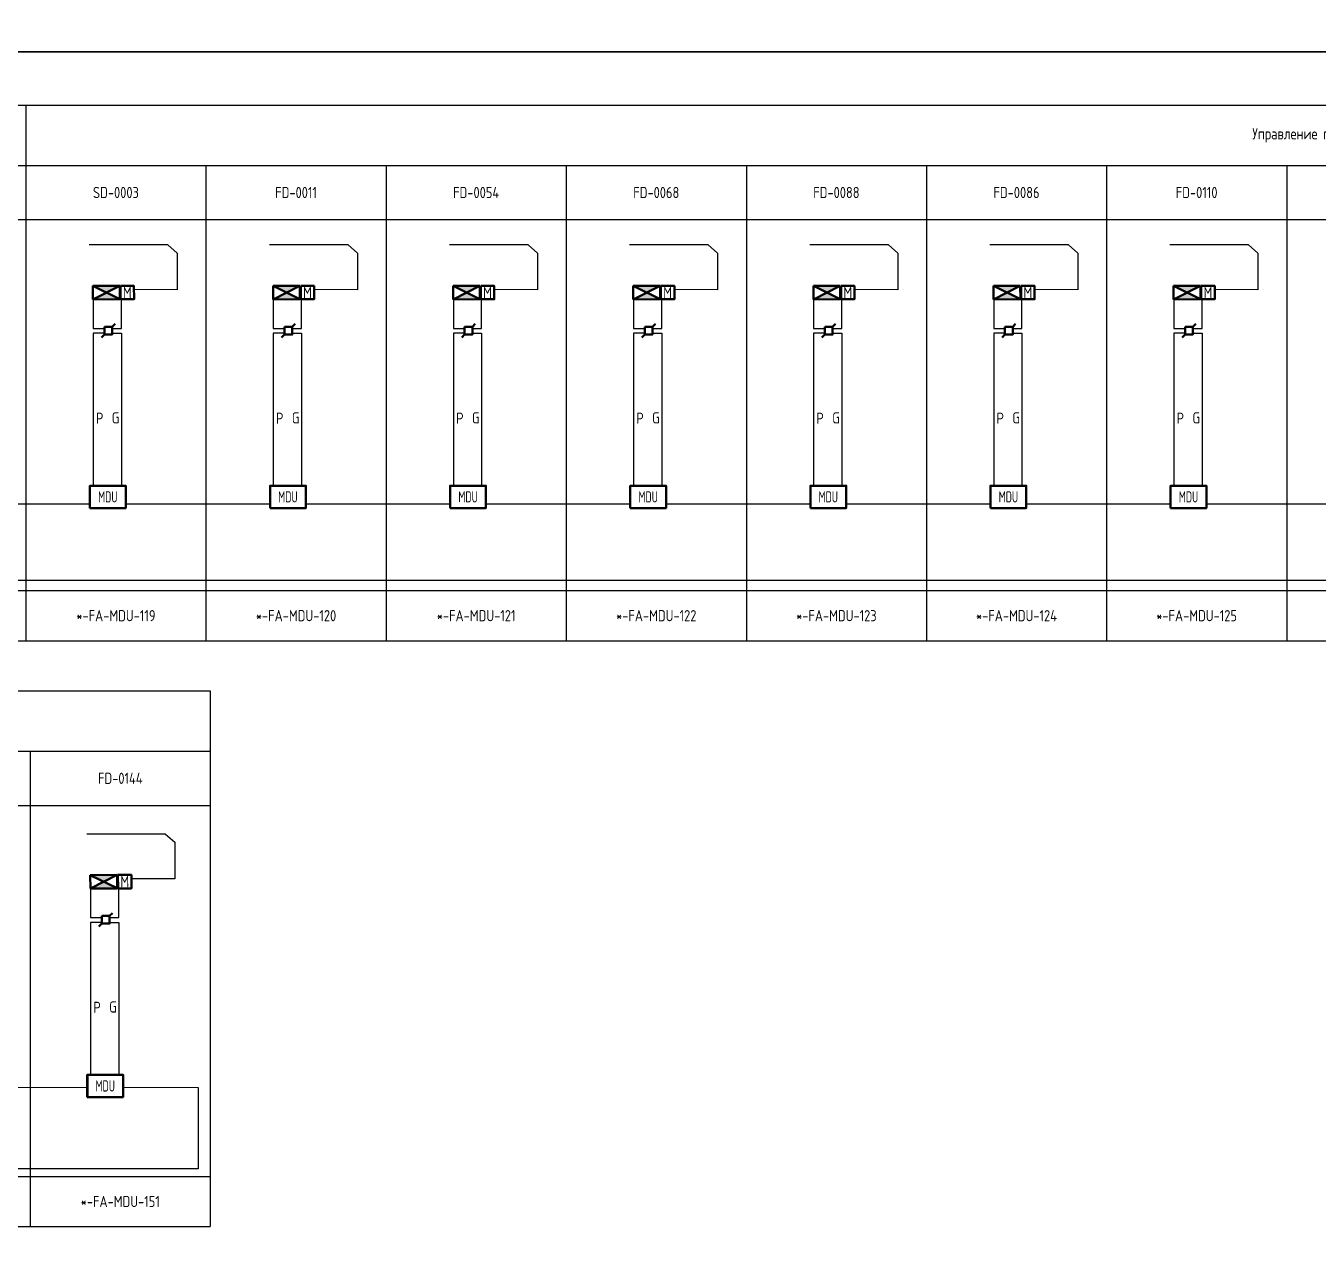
# Model space of a CAD drawing. Header units: millimetres. Extents: x 127230 to 906013, y -355313 to -209225.
# Drawn here: x 293270 to 322125, y -312092 to -284653 of the extents above; entities that cross this region are included whole.
import ezdxf
from ezdxf.enums import TextEntityAlignment as Align

# ---------------------------------------------------------------- set-up
doc = ezdxf.new("R2018")
doc.units = ezdxf.units.MM
doc.linetypes.add('Cплошная', pattern=[0])
for name, color, linetype, lineweight in [('14', 250, 'Continuous', 0), ('GM_кабель_СПС', 6, 'Continuous', 25), ('АТ_ПС_ИП_025', 1, 'Continuous', 25), ('АТ_ПС_ППКП_025', 5, 'Continuous', 25), ('АТ_ПС_Текст_025', 7, 'Continuous', 25), ('АТ_ПС_Трасса_100', 1, 'Continuous', 100)]:
    doc.layers.add(name, color=color, linetype=linetype, lineweight=lineweight)
doc.layers.add('ПС2', color=230, linetype='Continuous')
doc.styles.add('GLE_OASR_TextStyle', font='GOST2304A.ttf')
doc.styles.get("Standard").update_dxf_attribs({"font": 'gost_0.ttf'})
doc.styles.add('ГОСТ 2.304', font='CS_Gost2304.shx', dxfattribs={"width": 0.8})
doc.styles.add('Текст Т', font='isocpeur.ttf')

# ---------------------------------------------------------------- blocks, each defined once
blk = doc.blocks.new('*U53')
at = {"color": 0, "lineweight": 30, "width": 1.001, "flags": 104}
blk.add_attdef('ТЕКСТ1', text='', height=2.5, dxfattribs=at).set_placement((0.55, 3.27), align=Align.TOP_LEFT)
at = {"color": 0, "lineweight": 0}
blk.add_wipeout([(0, 4.3), (16.02, 4.3), (16.02, 0), (0, 0)], dxfattribs=at)
blk = doc.blocks.new('*U54')
at = {"color": 0, "lineweight": 30, "width": 1.001, "flags": 104}
blk.add_attdef('ТЕКСТ1', text='', height=2.5, dxfattribs=at).set_placement((0.55, 3.27), align=Align.TOP_LEFT)
at = {"color": 0, "lineweight": 0}
blk.add_wipeout([(0, 4.3), (21.07, 4.3), (21.07, 0), (0, 0)], dxfattribs=at)
blk = doc.blocks.new('*U49')
at = {"linetype": 'Continuous', "lineweight": 25}
blk.add_wipeout([(-1.5, -1.5), (-1.5, 1.5), (1.5, 1.5), (1.5, -1.5)], dxfattribs=at)
at = {"color": 0, "linetype": 'Continuous', "lineweight": -2}
for p, q in [((1.5, 1.5), (2.63, 2.63)), ((-1.5, -1.5), (-2.63, -2.63))]:
    blk.add_line(p, q, dxfattribs=at)
blk.add_lwpolyline([(-1.5, 1.5), (1.5, 1.5), (1.5, -1.5), (-1.5, -1.5)], close=True, dxfattribs=at)
blk = doc.blocks.new('*U52')
at = {"linetype": 'Continuous', "lineweight": -2}
h = blk.add_hatch(color=0, dxfattribs=at)
h.dxf.hatch_style = 1
h.paths.add_polyline_path([(-6, 2.97), (-2.98, 1.48), (0, 2.97)])
h.paths.add_polyline_path([(-2.98, 1.48), (-6, -0.03), (0, -0.03), (0, 0)])
at = {"color": 0, "linetype": 'Continuous', "lineweight": -2}
for p, q in [((-6, -0.03), (-6, 2.97)), ((0, 2.97), (-6, 2.97)), ((-6, 2.97), (0, 0)), ((-6, -0.03), (0, 2.97)), ((0, -0.03), (0, 2.97)), ((0, 1.47), (0.18, 1.47)), ((-6, -0.03), (0, -0.03))]:
    blk.add_line(p, q, dxfattribs=at)
blk.add_lwpolyline([(0.18, 2.97), (3.18, 2.97), (3.18, -0.03), (0.18, -0.03)], close=True, dxfattribs=at)
at = {"color": 0, "linetype": 'Continuous', "lineweight": -2, "style": 'GLE_OASR_TextStyle'}
blk.add_text('М', height=2.5, dxfattribs=at).set_placement((1.68, 1.47), align=Align.MIDDLE_CENTER)
blk = doc.blocks.new('*U51')
at = {"color": 0, "linetype": 'Continuous', "lineweight": -2}
blk.add_lwpolyline([(-8, -0.03), (0, -0.03), (0, 4.97), (-8, 4.97)], close=True, dxfattribs=at)
at = {"color": 0, "linetype": 'Continuous', "lineweight": -2, "style": 'ГОСТ 2.304', "width": 0.8, "flags": 4}
blk.add_attdef('НАДПИСЬ', text='', height=2.5, dxfattribs=at).set_placement((-4, 2.47), align=Align.MIDDLE_CENTER)
blk = doc.blocks.new('*U50')
at = {"color": 0, "lineweight": 0}
blk.add_wipeout([(-2.08, 6.13), (-19.65, 6.12), (-19.65, 1.83), (-2.08, 1.83)], dxfattribs=at)
at = {"color": 0, "linetype": 'Cплошная', "lineweight": 25}
for q in [(-19.65, 1.83), (0, 0)]:
    blk.add_line((-2.08, 1.83), q, dxfattribs=at)
at = {"color": 0, "lineweight": 30, "flags": 104}
blk.add_attdef('ТЕКСТ1', text='', height=2.5, dxfattribs=at).set_placement((-2.99, 5.1), align=Align.TOP_RIGHT)
blk = doc.blocks.new('*T86')
at = {"color": 7, "linetype": 'ByBlock', "transparency": 16777216}
for p, q in [((0, 0), (84455, 0)), ((0, 0), (0, -1346)), ((60325, 0), (60325, -11956)), ((64347, 0), (64347, -11956)), ((80433, 0), (80433, -11956)), ((84455, 0), (84455, -11956)), ((144780, 0), (144780, -11956)), ((0, -1346), (144780, -1346)), ((4022, -1346), (4022, -11956)), ((8043, -1346), (8043, -11956)), ((12065, -1346), (12065, -11956)), ((16087, -1346), (16087, -11956)), ((20108, -1346), (20108, -11956)), ((24130, -1346), (24130, -11956)), ((28152, -1346), (28152, -11956)), ((32173, -1346), (32173, -11956)), ((36195, -1346), (36195, -11956)), ((40217, -1346), (40217, -11956)), ((44238, -1346), (44238, -11956)), ((48260, -1346), (48260, -11956)), ((52282, -1346), (52282, -11956)), ((56303, -1346), (56303, -11956)), ((68368, -1346), (68368, -11956)), ((72390, -1346), (72390, -11956)), ((76412, -1346), (76412, -11956)), ((88477, -1346), (88477, -11956)), ((92498, -1346), (92498, -11956)), ((96520, -1346), (96520, -11956)), ((100542, -1346), (100542, -11956)), ((104563, -1346), (104563, -11956)), ((108585, -1346), (108585, -11956)), ((112607, -1346), (112607, -11956)), ((116628, -1346), (116628, -11956)), ((120650, -1346), (120650, -11956)), ((124672, -1346), (124672, -11956)), ((128693, -1346), (128693, -11956)), ((132715, -1346), (132715, -11956)), ((136737, -1346), (136737, -11956)), ((140758, -1346), (140758, -11956)), ((0, -2556), (144780, -2556)), ((0, -2556), (0, -11956)), ((0, -10838), (144780, -10838)), ((0, -11956), (144780, -11956))]:
    blk.add_line(p, q, dxfattribs=at)
at = {"color": 0, "linetype": 'ByBlock', "lineweight": -2, "transparency": 16777216}
for p, q in [((84455, 0), (144780, 0)), ((0, -1346), (0, -2556))]:
    blk.add_line(p, q, dxfattribs=at)
at = {"color": 7, "transparency": 16777216, "char_height": 250, "attachment_point": 5, "style": 'GLE_OASR_TextStyle'}
for s, insert, width in [('Управление противопожарными клапанами', (30162, -673), 60323.8), ('{\\C7;Управление противопожарными клапанами}', (72390, -673), 16085.47), ('Управление противопожарными клапанами', (114618, -673), 60323.8), ('Дистанционный пуск ^Jсистемы дымоудаления', (62336, -1951), 4020.47), ('Дистанционный пуск ^Jсистемы дымоудаления', (82444, -1951), 4020.47), ('FD-0145', (2011, -1951), 4020.47), ('FD-0015', (6032, -1951), 4020.47), ('FD-0037', (10054, -1951), 4020.47), ('SD-0005', (14076, -1951), 4020.47), ('FD-0149', (18097, -1951), 4020.47), ('FD-0146', (22119, -1951), 4020.47), ('FD-0014', (26141, -1951), 4020.47), ('FD-0036', (30162, -1951), 4020.47), ('FD-0157', (34184, -1951), 4020.47), ('FD-0156', (38206, -1951), 4020.47), ('FD-0013', (42227, -1951), 4020.47), ('FD-0147', (46249, -1951), 4020.47), ('FD-0035', (50271, -1951), 4020.47), ('FD-0099', (54292, -1951), 4020.47), ('FD-0047', (58314, -1951), 4020.47), ('FD-0012', (66357, -1951), 4020.47), ('FD-0034', (70379, -1951), 4020.47), ('FD-122', (74401, -1951), 4020.47), ('FD-0135', (78422, -1951), 4020.47), ('SD-0003', (86466, -1951), 4020.47), ('FD-0011', (90488, -1951), 4020.47), ('FD-0054', (94509, -1951), 4020.47), ('FD-0068', (98531, -1951), 4020.47), ('FD-0088', (102553, -1951), 4020.47), ('FD-0086', (106574, -1951), 4020.47), ('FD-0110', (110596, -1951), 4020.47), ('FD-119', (114618, -1951), 4020.47), ('FD-0134', (118639, -1951), 4020.47), ('FD-0059', (122661, -1951), 4020.47), ('FD-0098', (126683, -1951), 4020.47), ('FD-0062', (130704, -1951), 4020.47), ('FD-0066', (134726, -1951), 4020.47), ('FD-0126', (138748, -1951), 4020.47), ('FD-0117', (142769, -1951), 4020.47), ('*-FA-MDU-100', (2011, -11397), 4020.47), ('*-FA-MDU-101', (6032, -11397), 4020.47), ('*-FA-MDU-102', (10054, -11397), 4020.47), ('*-FA-MDU-103', (14076, -11397), 4020.47), ('*-FA-MDU-104', (18097, -11397), 4020.47), ('*-FA-MDU-105', (22119, -11397), 4020.47), ('*-FA-MDU-106', (26141, -11397), 4020.47), ('*-FA-MDU-107', (30162, -11397), 4020.47), ('*-FA-MDU-108', (34184, -11397), 4020.47), ('*-FA-MDU-109', (38206, -11397), 4020.47), ('*-FA-MDU-110', (42227, -11397), 4020.47), ('*-FA-MDU-111', (46249, -11397), 4020.47), ('*-FA-MDU-112', (50271, -11397), 4020.47), ('*-FA-MDU-113', (54292, -11397), 4020.47), ('*-FA-MDU-114', (58314, -11397), 4020.47), ('*-FA-SIB-12.1', (62336, -11397), 4020.47), ('*-FA-MDU-115', (66357, -11397), 4020.47), ('*-FA-MDU-116', (70379, -11397), 4020.47), ('*-FA-MDU-117', (74401, -11397), 4020.47), ('*-FA-MDU-118', (78422, -11397), 4020.47), ('*-FA-SIB-12.2', (82444, -11397), 4020.47), ('*-FA-MDU-119', (86466, -11397), 4020.47), ('*-FA-MDU-120', (90488, -11397), 4020.47), ('*-FA-MDU-121', (94509, -11397), 4020.47), ('*-FA-MDU-122', (98531, -11397), 4020.47), ('*-FA-MDU-123', (102553, -11397), 4020.47), ('*-FA-MDU-124', (106574, -11397), 4020.47), ('*-FA-MDU-125', (110596, -11397), 4020.47), ('*-FA-MDU-126', (114618, -11397), 4020.47), ('*-FA-MDU-127', (118639, -11397), 4020.47), ('*-FA-MDU-128', (122661, -11397), 4020.47), ('*-FA-MDU-129', (126683, -11397), 4020.47), ('*-FA-MDU-130', (130704, -11397), 4020.47), ('*-FA-MDU-131', (134726, -11397), 4020.47), ('*-FA-MDU-132', (138748, -11397), 4020.47), ('*-FA-MDU-133', (142769, -11397), 4020.47)]:
    blk.add_mtext(s, dxfattribs=dict(at, insert=insert, width=width))
at = {"color": 0, "transparency": 16777216, "char_height": 0.18, "width": 4020.47, "attachment_point": 5, "style": 'Текст Т'}
for insert in [(62336, -673), (82444, -673)]:
    blk.add_mtext('Управление противопожарными клапанами', dxfattribs=dict(at, insert=insert))
blk = doc.blocks.new('*T87')
at = {"color": 0, "linetype": 'ByBlock', "lineweight": -2, "transparency": 16777216}
blk.add_line((0, 0), (88505, 0), dxfattribs=at)
at = {"color": 7, "linetype": 'ByBlock', "transparency": 16777216}
for p, q in [((0, 0), (0, -11956)), ((8043, 0), (8043, -11956)), ((16087, 0), (16087, -11956)), ((88505, 0), (88505, -11956)), ((0, -1346), (88505, -1346)), ((20108, -1346), (20108, -11956)), ((24130, -1346), (24130, -11956)), ((28152, -1346), (28152, -11956)), ((32173, -1346), (32173, -11956)), ((36195, -1346), (36195, -11956)), ((40217, -1346), (40217, -11956)), ((44238, -1346), (44238, -11956)), ((48260, -1346), (48260, -11956)), ((52282, -1346), (52282, -11956)), ((56303, -1346), (56303, -11956)), ((60325, -1346), (60325, -11956)), ((64347, -1346), (64347, -11956)), ((68368, -1346), (68368, -11956)), ((72418, -1346), (72418, -11956)), ((76440, -1346), (76440, -11956)), ((80462, -1346), (80462, -11956)), ((84483, -1346), (84483, -11956)), ((0, -2556), (88505, -2556)), ((0, -10838), (88505, -10838)), ((0, -11956), (88505, -11956))]:
    blk.add_line(p, q, dxfattribs=at)
at = {"color": 7, "transparency": 16777216, "char_height": 250, "attachment_point": 5}
for s, insert, width, style in [('Отключение вытяжной вентиляции, кондиционирования, электроконвекторов**', (4022, -673), 8042.13, 'GLE_OASR_TextStyle'), ('Отключение приточно-вытяжной вентиляции', (12065, -673), 8042.13, 'GLE_OASR_TextStyle'), ('Управление противопожарными клапанами', (52296, -673), 72417.13, 'GLE_OASR_TextStyle'), ('Отключение F0-51-010-NHC23^J/F0-51-010-NHC22/F0-51-010-NHC14 от Щита F0-51-010-NHC21', (4022, -1951), 8042.13, 'GLE_OASR_TextStyle'), ('Отключение П2 (FA-0002A)/П2р (FA-0002В)/ПВ4 (FAB-0004)', (12065, -1951), 8042.13, 'GLE_OASR_TextStyle'), ('FD-0065', (18098, -1951), 4020.47, 'GLE_OASR_TextStyle'), ('FD-0124', (22119, -1951), 4020.47, 'GLE_OASR_TextStyle'), ('FD-0106', (26141, -1951), 4020.47, 'GLE_OASR_TextStyle'), ('FD-0061', (30163, -1951), 4020.47, 'GLE_OASR_TextStyle'), ('FD-0116', (34184, -1951), 4020.47, 'GLE_OASR_TextStyle'), ('FD-0107', (38206, -1951), 4020.47, 'GLE_OASR_TextStyle'), ('FD-0048', (42228, -1951), 4020.47, 'GLE_OASR_TextStyle'), ('FD-0094', (46249, -1951), 4020.47, 'GLE_OASR_TextStyle'), ('FD-0049', (50271, -1951), 4020.47, 'GLE_OASR_TextStyle'), ('FD-0050', (54293, -1951), 4020.47, 'GLE_OASR_TextStyle'), ('FD-0100', (58314, -1951), 4020.47, 'GLE_OASR_TextStyle'), ('FD-0148', (62336, -1951), 4020.47, 'GLE_OASR_TextStyle'), ('FD-0127', (66358, -1951), 4020.47, 'GLE_OASR_TextStyle'), ('FD-0128', (70393, -1951), 4048.8, 'GLE_OASR_TextStyle'), ('FD-0101', (74429, -1951), 4020.47, 'GLE_OASR_TextStyle'), ('FD-0017', (78451, -1951), 4020.47, 'GLE_OASR_TextStyle'), ('FD-0016', (82473, -1951), 4020.47, 'GLE_OASR_TextStyle'), ('FD-0144', (86494, -1951), 4020.47, 'GLE_OASR_TextStyle'), (' *-FA-MR1-12.1', (4022, -11397), 8042.13, 'GLE_OASR_TextStyle'), (' *-FA-MR4-12.2', (12065, -11397), 8042.13, 'GLE_OASR_TextStyle'), ('*-FA-MDU-134', (18098, -11397), 4020.47, 'ГОСТ 2.304'), ('*-FA-MDU-135', (22119, -11397), 4020.47, 'GLE_OASR_TextStyle'), ('*-FA-MDU-136', (26141, -11397), 4020.47, 'GLE_OASR_TextStyle'), ('*-FA-MDU-137', (30163, -11397), 4020.47, 'GLE_OASR_TextStyle'), ('*-FA-MDU-138', (34184, -11397), 4020.47, 'GLE_OASR_TextStyle'), ('*-FA-MDU-139', (38206, -11397), 4020.47, 'GLE_OASR_TextStyle'), ('*-FA-MDU-140', (42228, -11397), 4020.47, 'GLE_OASR_TextStyle'), ('*-FA-MDU-141', (46249, -11397), 4020.47, 'GLE_OASR_TextStyle'), ('*-FA-MDU-142', (50271, -11397), 4020.47, 'GLE_OASR_TextStyle'), ('*-FA-MDU-143', (54293, -11397), 4020.47, 'GLE_OASR_TextStyle'), ('*-FA-MDU-144', (58314, -11397), 4020.47, 'GLE_OASR_TextStyle'), ('*-FA-MDU-145', (62336, -11397), 4020.47, 'GLE_OASR_TextStyle'), ('*-FA-MDU-146', (66358, -11397), 4020.47, 'GLE_OASR_TextStyle'), ('*-FA-MDU-147', (70393, -11397), 4048.8, 'GLE_OASR_TextStyle'), ('*-FA-MDU-148', (74429, -11397), 4020.47, 'GLE_OASR_TextStyle'), ('*-FA-MDU-149', (78451, -11397), 4020.47, 'GLE_OASR_TextStyle'), ('*-FA-MDU-150', (82473, -11397), 4020.47, 'GLE_OASR_TextStyle'), ('*-FA-MDU-151', (86494, -11397), 4020.47, 'GLE_OASR_TextStyle')]:
    blk.add_mtext(s, dxfattribs=dict(at, insert=insert, width=width, style=style))

msp = doc.modelspace()

# ---------------------------------------------------------------- linework, layer by layer
at = {"color": 18, "true_color": 0x000000}
for points in [[(204063, -285232), (370338, -285232), (370338, -257273), (204063, -257273)], [(204084, -313190), (370338, -313190), (370338, -285232), (204084, -285232)]]:
    msp.add_lwpolyline(points, close=True, dxfattribs=at)
at = {"layer": '14', "color": 6, "lineweight": 25}
for points in [[(294771, -290758), (294771, -291408), (295023, -291408)], [(298793, -290758), (298793, -291408), (299045, -291408)], [(302815, -290758), (302815, -291408), (303067, -291408)], [(306836, -290758), (306836, -291408), (307088, -291408)], [(310858, -290758), (310858, -291408), (311110, -291408)], [(314880, -290758), (314880, -291408), (315132, -291408)], [(318901, -290758), (318901, -291408), (319153, -291408)], [(294714, -303908), (294714, -304557), (294966, -304557)]]:
    msp.add_lwpolyline(points, dxfattribs=at)
at = {"layer": 'GM_кабель_СПС'}
msp.add_lwpolyline([(205506, -267430), (205280, -267430), (205280, -295319), (353314, -295319), (353314, -297032), (209096, -297032), (209098, -308326), (297114, -308354), (297114, -310167), (205049, -310167), (205049, -267330), (205506, -267330)], dxfattribs=at)
at = {"layer": 'АТ_ПС_Трасса_100', "color": 92, "lineweight": 25, "ltscale": 100}
for points in [[(295196, -291408), (295404, -291408), (295404, -290759)], [(299218, -291408), (299426, -291408), (299426, -290759)], [(303239, -291408), (303447, -291408), (303447, -290759)], [(307261, -291408), (307469, -291408), (307469, -290759)], [(311283, -291408), (311491, -291408), (311491, -290759)], [(315304, -291408), (315512, -291408), (315512, -290759)], [(319326, -291408), (319534, -291408), (319534, -290759)], [(295196, -291515), (295404, -291515), (295404, -294917)], [(299218, -291515), (299426, -291515), (299426, -294917)], [(303239, -291515), (303447, -291515), (303447, -294917)], [(307261, -291515), (307469, -291515), (307469, -294917)], [(311283, -291515), (311491, -291515), (311491, -294917)], [(315304, -291515), (315512, -291515), (315512, -294917)], [(319326, -291515), (319534, -291515), (319534, -294917)], [(295138, -304557), (295347, -304557), (295347, -303909)], [(295138, -304664), (295347, -304664), (295347, -308066)]]:
    msp.add_lwpolyline(points, dxfattribs=at)
at = {"layer": 'АТ_ПС_Трасса_100', "color": 6, "lineweight": 25, "ltscale": 100}
for points in [[(295023, -291515), (294771, -291515), (294771, -294917)], [(299045, -291515), (298793, -291515), (298793, -294917)], [(303067, -291515), (302815, -291515), (302815, -294917)], [(307088, -291515), (306836, -291515), (306836, -294917)], [(311110, -291515), (310858, -291515), (310858, -294917)], [(315132, -291515), (314880, -291515), (314880, -294917)], [(319153, -291515), (318901, -291515), (318901, -294917)], [(294966, -304664), (294714, -304664), (294714, -308066)]]:
    msp.add_lwpolyline(points, dxfattribs=at)

# ---------------------------------------------------------------- block references
msp.add_blockref('*T87', (208884, -299498))
at = {"layer": 'ПС2', "color": 5, "lineweight": 50, "transparency": 33554687, "xscale": 100, "yscale": 100, "zscale": 100, "rotation": 0.1250381865928775}
for p in [(295367, -290754), (299389, -290754), (303410, -290754), (307432, -290754), (311454, -290754), (315475, -290754), (319497, -290754), (295310, -303903)]:
    msp.add_blockref('*U52', p, dxfattribs=at)

# ---------------------------------------------------------------- texts
at = {"layer": 'АТ_ПС_Текст_025', "char_height": 250, "attachment_point": 5, "style": 'GLE_OASR_TextStyle'}
for s, insert in [('P', (294918, -293412)), ('G', (295273, -293404)), ('P', (298939, -293412)), ('G', (299295, -293404)), ('P', (302961, -293412)), ('G', (303316, -293404)), ('P', (306983, -293412)), ('G', (307338, -293404)), ('P', (311004, -293412)), ('G', (311360, -293404)), ('P', (315026, -293412)), ('G', (315381, -293404)), ('P', (319048, -293412)), ('G', (319403, -293404)), ('P', (294860, -306562)), ('G', (295216, -306553))]:
    msp.add_mtext_dynamic_manual_height_columns(s, width=1237.88, gutter_width=12.5, heights=[0], dxfattribs=dict(at, insert=insert))

# ---------------------------------------------------------------- next in the draw order: block references
at = {"layer": 'АТ_ПС_ИП_025', "lineweight": 50, "xscale": 57.51779866433964, "yscale": 57.51779866433964, "zscale": 57.51779866433964}
for p in [(295110, -291458), (299131, -291458), (303153, -291458), (307175, -291458), (311196, -291458), (315218, -291458), (319240, -291458), (295052, -304607)]:
    msp.add_blockref('*U49', p, dxfattribs=at)
at = {"layer": 'АТ_ПС_Текст_025', "linetype": 'Continuous'}
ref = msp.add_blockref('*U50', (296651, -289727), dxfattribs=dict(at, xscale=100, yscale=100, zscale=100))
lines = msp.add_mtext('230 В AC*** ', dxfattribs={"layer": '0', "color": 0, "insert": (296352, -289216), "char_height": 2.5, "attachment_point": 1})
ref.add_attrib('ТЕКСТ1', '', (296352, -289216), dxfattribs={"flags": 104}).embed_mtext(lines)
ref = msp.add_blockref('*U50', (300673, -289727), dxfattribs=dict(at, xscale=100, yscale=100, zscale=100))
lines = msp.add_mtext('230 В AC*** ', dxfattribs={"layer": '0', "color": 0, "insert": (300374, -289216), "char_height": 2.5, "attachment_point": 1})
ref.add_attrib('ТЕКСТ1', '', (300374, -289216), dxfattribs={"flags": 104}).embed_mtext(lines)
ref = msp.add_blockref('*U50', (304695, -289727), dxfattribs=dict(at, xscale=100, yscale=100, zscale=100))
lines = msp.add_mtext('230 В AC*** ', dxfattribs={"layer": '0', "color": 0, "insert": (304396, -289216), "char_height": 2.5, "attachment_point": 1})
ref.add_attrib('ТЕКСТ1', '', (304396, -289216), dxfattribs={"flags": 104}).embed_mtext(lines)
ref = msp.add_blockref('*U50', (308716, -289727), dxfattribs=dict(at, xscale=100, yscale=100, zscale=100))
lines = msp.add_mtext('230 В AC*** ', dxfattribs={"layer": '0', "color": 0, "insert": (308417, -289216), "char_height": 2.5, "attachment_point": 1})
ref.add_attrib('ТЕКСТ1', '', (308417, -289216), dxfattribs={"flags": 104}).embed_mtext(lines)
ref = msp.add_blockref('*U50', (312738, -289727), dxfattribs=dict(at, xscale=100, yscale=100, zscale=100))
lines = msp.add_mtext('230 В AC*** ', dxfattribs={"layer": '0', "color": 0, "insert": (312439, -289216), "char_height": 2.5, "attachment_point": 1})
ref.add_attrib('ТЕКСТ1', '', (312439, -289216), dxfattribs={"flags": 104}).embed_mtext(lines)
ref = msp.add_blockref('*U50', (316760, -289727), dxfattribs=dict(at, xscale=100, yscale=100, zscale=100))
lines = msp.add_mtext('230 В AC*** ', dxfattribs={"layer": '0', "color": 0, "insert": (316461, -289216), "char_height": 2.5, "attachment_point": 1})
ref.add_attrib('ТЕКСТ1', '', (316461, -289216), dxfattribs={"flags": 104}).embed_mtext(lines)
ref = msp.add_blockref('*U50', (320781, -289727), dxfattribs=dict(at, xscale=100, yscale=100, zscale=100))
lines = msp.add_mtext('230 В AC*** ', dxfattribs={"layer": '0', "color": 0, "insert": (320482, -289216), "char_height": 2.5, "attachment_point": 1})
ref.add_attrib('ТЕКСТ1', '', (320482, -289216), dxfattribs={"flags": 104}).embed_mtext(lines)
at = {"layer": 'АТ_ПС_Текст_025', "transparency": 33554636}
ref = msp.add_blockref('*U53', (295463, -291583), dxfattribs=dict(at, xscale=99.99980000000001, yscale=99.99980000000001, zscale=99.99980000000001))
lines = msp.add_mtext('\\W1.0010;*FA-XK-119', dxfattribs={"layer": '0', "color": 0, "insert": (295517, -291256), "char_height": 2.5, "attachment_point": 1})
ref.add_attrib('ТЕКСТ1', '', (295517, -291256), dxfattribs={"flags": 104}).embed_mtext(lines)
ref = msp.add_blockref('*U53', (299484, -291583), dxfattribs=dict(at, xscale=99.99980000000001, yscale=99.99980000000001, zscale=99.99980000000001))
lines = msp.add_mtext('\\W1.0010;*FA-XK-120', dxfattribs={"layer": '0', "color": 0, "insert": (299539, -291256), "char_height": 2.5, "attachment_point": 1})
ref.add_attrib('ТЕКСТ1', '', (299539, -291256), dxfattribs={"flags": 104}).embed_mtext(lines)
ref = msp.add_blockref('*U53', (303506, -291583), dxfattribs=dict(at, xscale=99.99980000000001, yscale=99.99980000000001, zscale=99.99980000000001))
lines = msp.add_mtext('\\W1.0010;*FA-XK-121', dxfattribs={"layer": '0', "color": 0, "insert": (303560, -291256), "char_height": 2.5, "attachment_point": 1})
ref.add_attrib('ТЕКСТ1', '', (303560, -291256), dxfattribs={"flags": 104}).embed_mtext(lines)
ref = msp.add_blockref('*U53', (307528, -291583), dxfattribs=dict(at, xscale=99.99980000000001, yscale=99.99980000000001, zscale=99.99980000000001))
lines = msp.add_mtext('\\W1.0010;*FA-XK-122', dxfattribs={"layer": '0', "color": 0, "insert": (307582, -291256), "char_height": 2.5, "attachment_point": 1})
ref.add_attrib('ТЕКСТ1', '', (307582, -291256), dxfattribs={"flags": 104}).embed_mtext(lines)
ref = msp.add_blockref('*U53', (311549, -291583), dxfattribs=dict(at, xscale=99.99980000000001, yscale=99.99980000000001, zscale=99.99980000000001))
lines = msp.add_mtext('\\W1.0010;*FA-XK-123', dxfattribs={"layer": '0', "color": 0, "insert": (311604, -291256), "char_height": 2.5, "attachment_point": 1})
ref.add_attrib('ТЕКСТ1', '', (311604, -291256), dxfattribs={"flags": 104}).embed_mtext(lines)
ref = msp.add_blockref('*U53', (315571, -291583), dxfattribs=dict(at, xscale=99.99980000000001, yscale=99.99980000000001, zscale=99.99980000000001))
lines = msp.add_mtext('\\W1.0010;*FA-XK-124', dxfattribs={"layer": '0', "color": 0, "insert": (315625, -291256), "char_height": 2.5, "attachment_point": 1})
ref.add_attrib('ТЕКСТ1', '', (315625, -291256), dxfattribs={"flags": 104}).embed_mtext(lines)
ref = msp.add_blockref('*U53', (319593, -291583), dxfattribs=dict(at, xscale=99.99980000000001, yscale=99.99980000000001, zscale=99.99980000000001))
lines = msp.add_mtext('\\W1.0010;*FA-XK-125', dxfattribs={"layer": '0', "color": 0, "insert": (319647, -291256), "char_height": 2.5, "attachment_point": 1})
ref.add_attrib('ТЕКСТ1', '', (319647, -291256), dxfattribs={"flags": 104}).embed_mtext(lines)
at = {"layer": 'АТ_ПС_Текст_025', "transparency": 33554636, "xscale": 99.99980000000001, "yscale": 99.99980000000001, "zscale": 99.99980000000001, "rotation": 90.0000000004073}
for p in [(294656, -294146), (295921, -294146), (298677, -294146), (299943, -294146), (302699, -294146), (303964, -294146), (306721, -294146), (307986, -294146), (310742, -294146), (312008, -294146), (314764, -294146), (316029, -294146), (318786, -294146), (320051, -294146), (294598, -307295), (295863, -307295)]:
    msp.add_blockref('*U54', p, dxfattribs=at)
at = {"layer": 'АТ_ПС_Текст_025', "linetype": 'Continuous'}
ref = msp.add_blockref('*U50', (296594, -302876), dxfattribs=dict(at, xscale=100, yscale=100, zscale=100))
lines = msp.add_mtext('230 В AC*** ', dxfattribs={"layer": '0', "color": 0, "insert": (296295, -302366), "char_height": 2.5, "attachment_point": 1})
ref.add_attrib('ТЕКСТ1', '', (296295, -302366), dxfattribs={"flags": 104}).embed_mtext(lines)
at = {"layer": 'АТ_ПС_Текст_025', "transparency": 33554636}
ref = msp.add_blockref('*U53', (295405, -304733), dxfattribs=dict(at, xscale=99.99980000000001, yscale=99.99980000000001, zscale=99.99980000000001))
lines = msp.add_mtext('\\W1.0010;*FA-XK-151', dxfattribs={"layer": '0', "color": 0, "insert": (295460, -304405), "char_height": 2.5, "attachment_point": 1})
ref.add_attrib('ТЕКСТ1', '', (295460, -304405), dxfattribs={"flags": 104}).embed_mtext(lines)

# ---------------------------------------------------------------- next in the draw order: wipeouts: each hides what was drawn before it
at = {"lineweight": 25}
for points in [[(294700, -294917), (295500, -294917), (295500, -295417), (294700, -295417)], [(298722, -294917), (299522, -294917), (299522, -295417), (298722, -295417)], [(302744, -294917), (303544, -294917), (303544, -295417), (302744, -295417)], [(306765, -294917), (307565, -294917), (307565, -295417), (306765, -295417)], [(310787, -294917), (311587, -294917), (311587, -295417), (310787, -295417)], [(314809, -294917), (315609, -294917), (315609, -295417), (314809, -295417)], [(318830, -294917), (319630, -294917), (319630, -295417), (318830, -295417)], [(294643, -308066), (295443, -308066), (295443, -308566), (294643, -308566)]]:
    msp.add_wipeout(points, dxfattribs=at).dxf.layer = 'АТ_ПС_Трасса_100'

# ---------------------------------------------------------------- next in the draw order: linework, layer by layer
at = {"layer": '14', "color": 6, "lineweight": 25}
for points in [[(296651, -289727), (296651, -290545), (295684, -290541)], [(300673, -289727), (300673, -290545), (299706, -290541)], [(304695, -289727), (304695, -290545), (303728, -290541)], [(308716, -289727), (308716, -290545), (307749, -290541)], [(312738, -289727), (312738, -290545), (311771, -290541)], [(316760, -289727), (316760, -290545), (315793, -290541)], [(320781, -289727), (320781, -290545), (319814, -290541)], [(296594, -302876), (296594, -303695), (295627, -303690)]]:
    msp.add_lwpolyline(points, dxfattribs=at)

# ---------------------------------------------------------------- next in the draw order: block references
msp.add_blockref('*T86', (208815, -286422))
at = {"layer": 'АТ_ПС_ППКП_025', "color": 1, "linetype": 'Continuous', "lineweight": 50}
ref = msp.add_blockref('*U51', (295500, -295414), dxfattribs=dict(at, xscale=100, yscale=100, zscale=100))
ref.add_attrib('НАДПИСЬ', 'MDU', dxfattribs={"layer": '0', "color": 0, "linetype": 'Continuous', "lineweight": -2, "height": 250, "style": 'ГОСТ 2.304', "width": 0.8}).set_placement((295100, -295167), align=Align.MIDDLE_CENTER)
ref = msp.add_blockref('*U51', (299522, -295414), dxfattribs=dict(at, xscale=100, yscale=100, zscale=100))
ref.add_attrib('НАДПИСЬ', 'MDU', dxfattribs={"layer": '0', "color": 0, "linetype": 'Continuous', "lineweight": -2, "height": 250, "style": 'ГОСТ 2.304', "width": 0.8}).set_placement((299122, -295167), align=Align.MIDDLE_CENTER)
ref = msp.add_blockref('*U51', (303543, -295414), dxfattribs=dict(at, xscale=100, yscale=100, zscale=100))
ref.add_attrib('НАДПИСЬ', 'MDU', dxfattribs={"layer": '0', "color": 0, "linetype": 'Continuous', "lineweight": -2, "height": 250, "style": 'ГОСТ 2.304', "width": 0.8}).set_placement((303144, -295167), align=Align.MIDDLE_CENTER)
ref = msp.add_blockref('*U51', (307565, -295414), dxfattribs=dict(at, xscale=100, yscale=100, zscale=100))
ref.add_attrib('НАДПИСЬ', 'MDU', dxfattribs={"layer": '0', "color": 0, "linetype": 'Continuous', "lineweight": -2, "height": 250, "style": 'ГОСТ 2.304', "width": 0.8}).set_placement((307165, -295167), align=Align.MIDDLE_CENTER)
ref = msp.add_blockref('*U51', (311587, -295414), dxfattribs=dict(at, xscale=100, yscale=100, zscale=100))
ref.add_attrib('НАДПИСЬ', 'MDU', dxfattribs={"layer": '0', "color": 0, "linetype": 'Continuous', "lineweight": -2, "height": 250, "style": 'ГОСТ 2.304', "width": 0.8}).set_placement((311187, -295167), align=Align.MIDDLE_CENTER)
ref = msp.add_blockref('*U51', (315608, -295414), dxfattribs=dict(at, xscale=100, yscale=100, zscale=100))
ref.add_attrib('НАДПИСЬ', 'MDU', dxfattribs={"layer": '0', "color": 0, "linetype": 'Continuous', "lineweight": -2, "height": 250, "style": 'ГОСТ 2.304', "width": 0.8}).set_placement((315209, -295167), align=Align.MIDDLE_CENTER)
ref = msp.add_blockref('*U51', (319630, -295414), dxfattribs=dict(at, xscale=100, yscale=100, zscale=100))
ref.add_attrib('НАДПИСЬ', 'MDU', dxfattribs={"layer": '0', "color": 0, "linetype": 'Continuous', "lineweight": -2, "height": 250, "style": 'ГОСТ 2.304', "width": 0.8}).set_placement((319230, -295167), align=Align.MIDDLE_CENTER)
ref = msp.add_blockref('*U51', (295442, -308563), dxfattribs=dict(at, xscale=100, yscale=100, zscale=100))
ref.add_attrib('НАДПИСЬ', 'MDU', dxfattribs={"layer": '0', "color": 0, "linetype": 'Continuous', "lineweight": -2, "height": 250, "style": 'ГОСТ 2.304', "width": 0.8}).set_placement((295043, -308316), align=Align.MIDDLE_CENTER)

doc.saveas('drawing.dxf')
